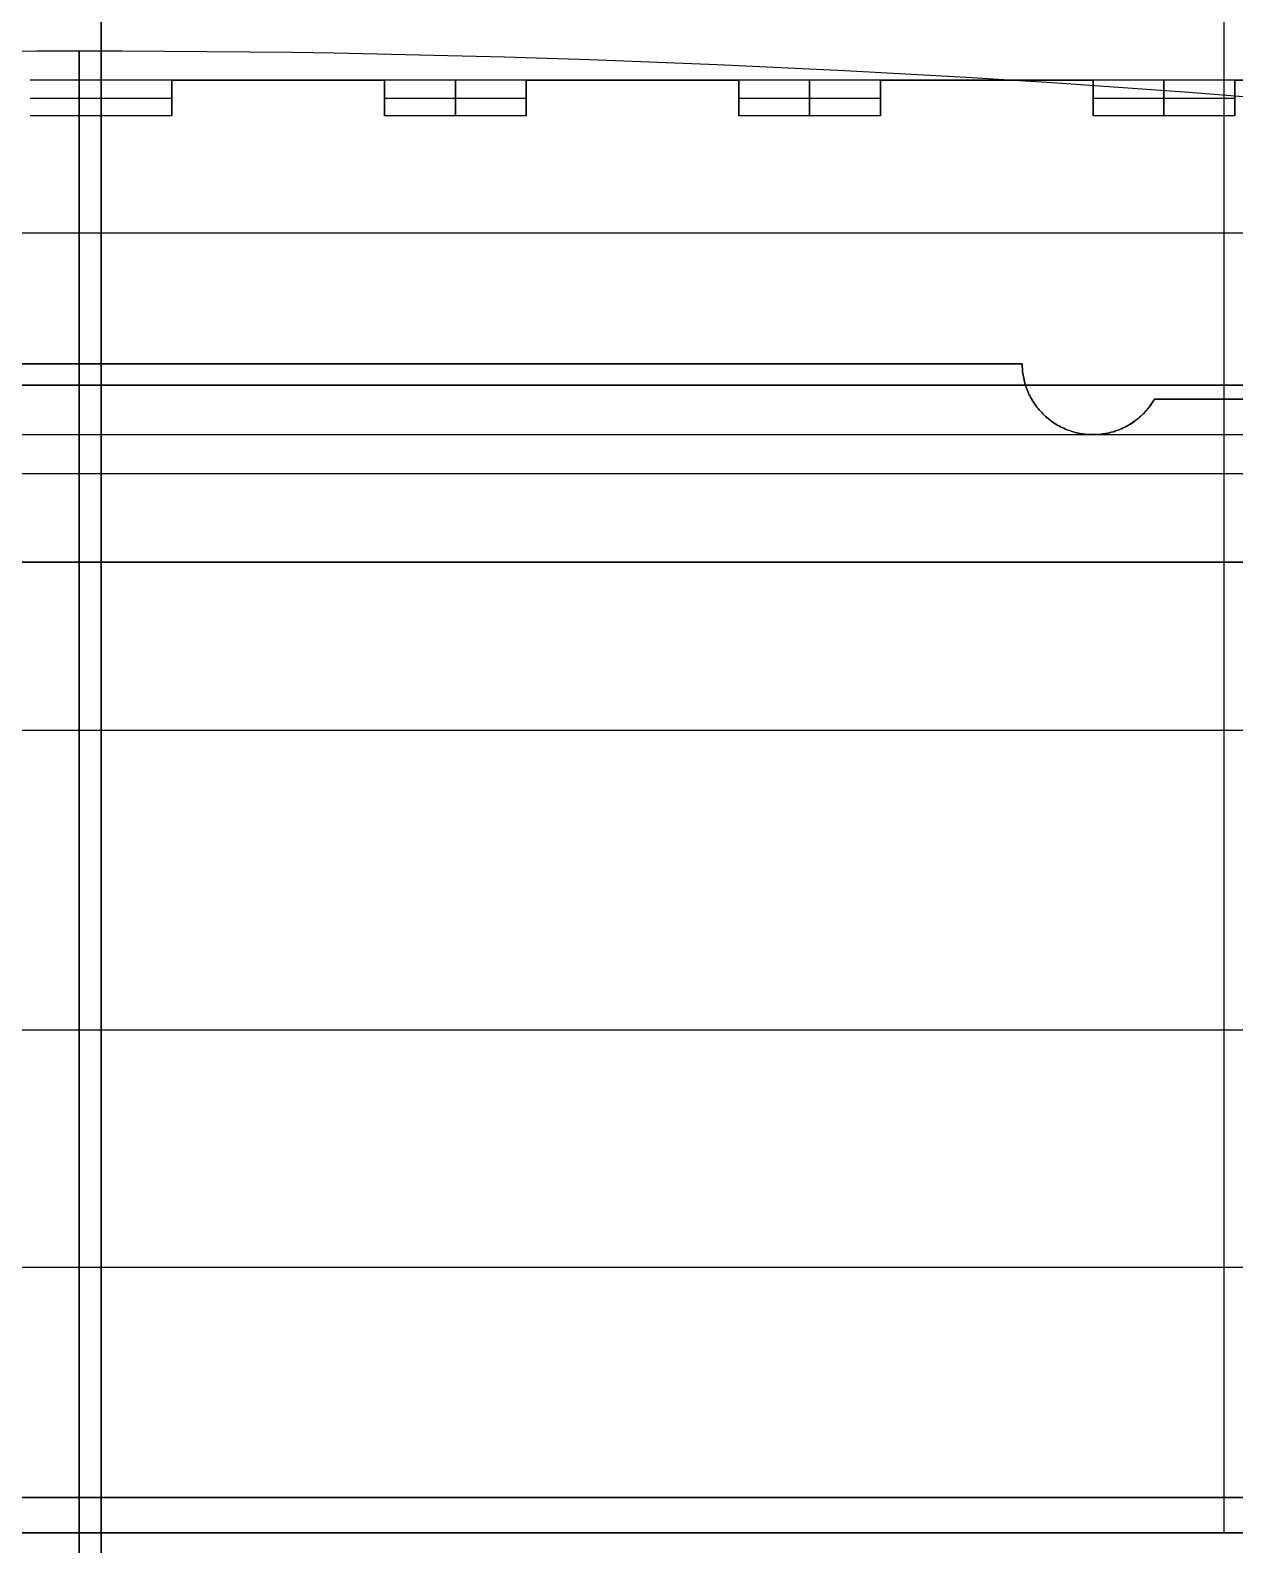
# Model space of a CAD drawing. Header units: millimetres. Extents: x -20 to 20, y -20 to 22.2.
# Drawn here: x -0.066 to 1.553, y 17.993 to 20.028 of the extents above; entities that cross this region are included whole.
import ezdxf

# ---------------------------------------------------------------- set-up
doc = ezdxf.new("R2010")
doc.units = ezdxf.units.MM
doc.layers.add('CHARGING$Wireless Charging 2', color=178, linetype='Continuous', true_color=0x000000)
doc.layers.add('Default', color=178, linetype='Continuous', true_color=0x000000)

msp = doc.modelspace()

# ---------------------------------------------------------------- linework, layer by layer
at = {"layer": 'CHARGING$Wireless Charging 2', "color": 254, "true_color": 0xcad1ee}
for p, q in [((0.0294, 19.9608, 7.2405), (0.0294, 22.1033, 7.2405)), ((0.0294, 19.9608, 7.8119), (0.0294, 22.1033, 7.8119)), ((0.0294, 20.9606, 8.5573), (0.0294, 18.0087, 8.5573)), ((1.5387, 18.0087, 6.1196), (1.5387, 20.9606, 6.1196)), ((0.0294, 17.2469, 5.9292), (0.0294, 20.9283, 5.9292)), ((0.0294, 20.9283, 8.7478), (0.0294, 17.2469, 8.7478)), ((0.0294, 19.9131, 7.1929), (0.0294, 19.9608, 7.2405)), ((0.0294, 19.9608, 7.8119), (0.0294, 19.9131, 7.8595)), ((0.1246, 19.937, 7.8357), (0.1246, 19.9608, 7.8357)), ((0.1246, 19.937, 7.2167), (0.1246, 19.9608, 7.2167)), ((0.4103, 19.9608, 7.2167), (0.1246, 19.9608, 7.2167)), ((0.1246, 19.9608, 7.8357), (0.4103, 19.9608, 7.8357)), ((0.2674, 19.9608, 7.2405), (0.2674, 19.9608, 7.1929)), ((0.2674, 19.9608, 7.8595), (0.2674, 19.9608, 7.8119)), ((0.4103, 19.9608, 7.8357), (0.4103, 19.937, 7.8357)), ((0.4103, 19.9608, 7.2167), (0.4103, 19.937, 7.2167)), ((0.5055, 19.9131, 7.1929), (0.5055, 19.9608, 7.2405)), ((0.5055, 19.9608, 7.8119), (0.5055, 19.9131, 7.8595)), ((0.6007, 19.937, 7.8357), (0.6007, 19.9608, 7.8357)), ((0.6007, 19.937, 7.2167), (0.6007, 19.9608, 7.2167)), ((0.8864, 19.9608, 7.2167), (0.6007, 19.9608, 7.2167)), ((0.6007, 19.9608, 7.8357), (0.8864, 19.9608, 7.8357)), ((0.7435, 19.9608, 7.2405), (0.7435, 19.9608, 7.1929)), ((0.7435, 19.9608, 7.8595), (0.7435, 19.9608, 7.8119)), ((0.8864, 19.9608, 7.8357), (0.8864, 19.937, 7.8357)), ((0.8864, 19.9608, 7.2167), (0.8864, 19.937, 7.2167)), ((0.9816, 19.9131, 7.1929), (0.9816, 19.9608, 7.2405)), ((0.9816, 19.9608, 7.8119), (0.9816, 19.9131, 7.8595)), ((1.0768, 19.937, 7.8357), (1.0768, 19.9608, 7.8357)), ((1.0768, 19.937, 7.2167), (1.0768, 19.9608, 7.2167)), ((1.3625, 19.9608, 7.2167), (1.0768, 19.9608, 7.2167)), ((1.0768, 19.9608, 7.8357), (1.3625, 19.9608, 7.8357)), ((1.2197, 19.9608, 7.2405), (1.2197, 19.9608, 7.1929)), ((1.2197, 19.9608, 7.8595), (1.2197, 19.9608, 7.8119)), ((1.3625, 19.9608, 7.8357), (1.3625, 19.937, 7.8357)), ((1.3625, 19.9608, 7.2167), (1.3625, 19.937, 7.2167)), ((1.4577, 19.9131, 7.1929), (1.4577, 19.9608, 7.2405)), ((1.4577, 19.9608, 7.8119), (1.4577, 19.9131, 7.8595)), ((1.5529, 19.937, 7.8357), (1.5529, 19.9608, 7.8357)), ((1.5529, 19.937, 7.2167), (1.5529, 19.9608, 7.2167)), ((1.5529, 19.9608, 7.8357), (1.8386, 19.9608, 7.8357)), ((-0.0659, 19.937, 7.2167), (0.1246, 19.937, 7.2167)), ((-0.0659, 19.937, 7.8357), (0.1246, 19.937, 7.8357)), ((0.1246, 19.937, 7.8595), (0.1246, 19.937, 7.8357)), ((0.1246, 19.937, 7.2167), (0.1246, 19.937, 7.1929)), ((0.4103, 19.937, 7.8595), (0.4103, 19.937, 7.8357)), ((0.4103, 19.937, 7.2167), (0.4103, 19.937, 7.1929)), ((0.4103, 19.937, 7.2167), (0.6007, 19.937, 7.2167)), ((0.4103, 19.937, 7.8357), (0.6007, 19.937, 7.8357)), ((0.6007, 19.937, 7.8595), (0.6007, 19.937, 7.8357)), ((0.6007, 19.937, 7.2167), (0.6007, 19.937, 7.1929)), ((0.8864, 19.937, 7.8595), (0.8864, 19.937, 7.8357)), ((0.8864, 19.937, 7.2167), (0.8864, 19.937, 7.1929)), ((0.8864, 19.937, 7.2167), (1.0768, 19.937, 7.2167)), ((0.8864, 19.937, 7.8357), (1.0768, 19.937, 7.8357)), ((1.0768, 19.937, 7.8595), (1.0768, 19.937, 7.8357)), ((1.0768, 19.937, 7.2167), (1.0768, 19.937, 7.1929)), ((1.3625, 19.937, 7.8595), (1.3625, 19.937, 7.8357)), ((1.3625, 19.937, 7.2167), (1.3625, 19.937, 7.1929)), ((1.3625, 19.937, 7.2167), (1.5529, 19.937, 7.2167)), ((1.3625, 19.937, 7.8357), (1.5529, 19.937, 7.8357)), ((1.5529, 19.937, 7.8595), (1.5529, 19.937, 7.8357)), ((1.5529, 19.937, 7.2167), (1.5529, 19.937, 7.1929)), ((0.0294, 19.5513, 7.8595), (0.0294, 19.9131, 7.8595)), ((0.0294, 19.5513, 7.1929), (0.0294, 19.9131, 7.1929)), ((-2.8308, 19.756, 7.8595), (2.8895, 19.756, 7.8595)), ((-2.8307, 19.756, 7.1929), (2.8892, 19.756, 7.1929)), ((-1.2085, 19.5799, 5.8577), (1.2673, 19.5799, 5.8577)), ((0.0294, 17.1517, 5.7863), (0.0294, 19.5799, 5.7863)), ((0.0294, 17.1517, 5.9292), (0.0294, 19.5799, 5.9292)), ((0.0294, 19.5799, 5.9292), (0.0294, 19.5799, 5.7863)), ((0.0294, 19.3132, 6.9548), (0.0294, 19.5513, 7.1929)), ((0.0294, 19.5513, 7.8595), (0.0294, 19.3132, 8.0975)), ((1.445, 19.5322, 5.8577), (2.3972, 19.5322, 5.8577)), ((-2.9892, 19.4846, 6.1196), (0.0294, 19.4846, 6.1196)), ((-2.9892, 19.4846, 8.5573), (3.0479, 19.4846, 8.5573)), ((0.0294, 19.4846, 6.1196), (3.0479, 19.4846, 6.1196)), ((-3.0521, 19.4323, 7.0739), (3.1102, 19.4323, 7.0739)), ((-3.0515, 19.4323, 7.9785), (3.1102, 19.4323, 7.9785)), ((0.0294, 18.0563, 6.9548), (0.0294, 19.3132, 6.9548)), ((0.0294, 19.3132, 8.0975), (0.0294, 18.0563, 8.0975)), ((-2.9892, 19.0876, 5.9292), (3.0479, 19.0876, 5.9292)), ((-2.9892, 19.0876, 8.7478), (3.0479, 19.0876, 8.7478)), ((-2.775, 18.6848, 6.9548), (2.8337, 18.6848, 6.9548)), ((-2.775, 18.6848, 8.0975), (2.8337, 18.6848, 8.0975)), ((-2.345, 18.3658, 5.7863), (2.4037, 18.3658, 5.7863)), ((-2.345, 18.3658, 5.9292), (2.4037, 18.3658, 5.9292)), ((4.0002, 18.0087, 7.3385), (-3.9415, 18.0087, 7.3385)), ((-3.2035, 18.0087, 7.5262), (3.2622, 18.0087, 7.5262)), ((0.0294, 18.0087, 8.1451), (0.0294, 18.0087, 6.9072)), ((0.0294, 18.0087, 8.5573), (0.0294, 18.0087, 6.1196))]:
    msp.add_line(p, q, dxfattribs=at)
for points in [[(0.0294, 18.0087, 6.1196), (0.0294, 19.4846, 6.1196), (0.0294, 20.9606, 6.1196)], [(0.1246, 19.9608, 7.2405), (0.0294, 19.9608, 7.2405), (-0.0659, 19.9608, 7.2405)], [(0.1246, 19.9608, 7.8119), (0.0294, 19.9608, 7.8119), (-0.0659, 19.9608, 7.8119)], [(0.1246, 19.9131, 7.8595), (0.1246, 19.937, 7.8595), (0.1246, 19.9608, 7.8595)], [(0.1246, 19.9608, 7.8595), (0.1246, 19.9608, 7.8357), (0.1246, 19.9608, 7.8119)], [(0.4103, 19.9608, 7.8595), (0.2674, 19.9608, 7.8595), (0.1246, 19.9608, 7.8595)], [(0.4103, 19.9608, 7.2405), (0.2674, 19.9608, 7.2405), (0.1246, 19.9608, 7.2405)], [(0.1246, 19.9608, 7.2405), (0.1246, 19.937, 7.2167), (0.1246, 19.9131, 7.1929)], [(0.1246, 19.9608, 7.2405), (0.1246, 19.9608, 7.2167), (0.1246, 19.9608, 7.1929)], [(0.1246, 19.9608, 7.1929), (0.1246, 19.937, 7.1929), (0.1246, 19.9131, 7.1929)], [(0.1246, 19.9608, 7.8119), (0.1246, 19.937, 7.8357), (0.1246, 19.9131, 7.8595)], [(0.1246, 19.9608, 7.1929), (0.2674, 19.9608, 7.1929), (0.4103, 19.9608, 7.1929)], [(0.4103, 19.9608, 7.8119), (0.2674, 19.9608, 7.8119), (0.1246, 19.9608, 7.8119)], [(0.4103, 19.9608, 7.8119), (0.4103, 19.9608, 7.8357), (0.4103, 19.9608, 7.8595)], [(0.4103, 19.9608, 7.8595), (0.4103, 19.937, 7.8595), (0.4103, 19.9131, 7.8595)], [(0.6007, 19.9608, 7.2405), (0.5055, 19.9608, 7.2405), (0.4103, 19.9608, 7.2405)], [(0.4103, 19.9608, 7.1929), (0.4103, 19.9608, 7.2167), (0.4103, 19.9608, 7.2405)], [(0.4103, 19.9131, 7.1929), (0.4103, 19.937, 7.1929), (0.4103, 19.9608, 7.1929)], [(0.4103, 19.9608, 7.2405), (0.4103, 19.937, 7.2167), (0.4103, 19.9131, 7.1929)], [(0.6007, 19.9608, 7.8119), (0.5055, 19.9608, 7.8119), (0.4103, 19.9608, 7.8119)], [(0.4103, 19.9131, 7.8595), (0.4103, 19.937, 7.8357), (0.4103, 19.9608, 7.8119)], [(0.6007, 19.9131, 7.8595), (0.6007, 19.937, 7.8595), (0.6007, 19.9608, 7.8595)], [(0.6007, 19.9608, 7.8595), (0.6007, 19.9608, 7.8357), (0.6007, 19.9608, 7.8119)], [(0.8864, 19.9608, 7.2405), (0.7435, 19.9608, 7.2405), (0.6007, 19.9608, 7.2405)], [(0.6007, 19.9608, 7.2405), (0.6007, 19.937, 7.2167), (0.6007, 19.9131, 7.1929)], [(0.6007, 19.9608, 7.2405), (0.6007, 19.9608, 7.2167), (0.6007, 19.9608, 7.1929)], [(0.6007, 19.9608, 7.1929), (0.6007, 19.937, 7.1929), (0.6007, 19.9131, 7.1929)], [(0.6007, 19.9608, 7.8119), (0.6007, 19.937, 7.8357), (0.6007, 19.9131, 7.8595)], [(0.6007, 19.9608, 7.1929), (0.7435, 19.9608, 7.1929), (0.8864, 19.9608, 7.1929)], [(0.6007, 19.9608, 7.8595), (0.7435, 19.9608, 7.8595), (0.8864, 19.9608, 7.8595)], [(0.8864, 19.9608, 7.8119), (0.7435, 19.9608, 7.8119), (0.6007, 19.9608, 7.8119)], [(0.8864, 19.9608, 7.8119), (0.8864, 19.9608, 7.8357), (0.8864, 19.9608, 7.8595)], [(0.8864, 19.9608, 7.8595), (0.8864, 19.937, 7.8595), (0.8864, 19.9131, 7.8595)], [(1.0768, 19.9608, 7.2405), (0.9816, 19.9608, 7.2405), (0.8864, 19.9608, 7.2405)], [(0.8864, 19.9608, 7.1929), (0.8864, 19.9608, 7.2167), (0.8864, 19.9608, 7.2405)], [(0.8864, 19.9131, 7.1929), (0.8864, 19.937, 7.1929), (0.8864, 19.9608, 7.1929)], [(0.8864, 19.9608, 7.2405), (0.8864, 19.937, 7.2167), (0.8864, 19.9131, 7.1929)], [(1.0768, 19.9608, 7.8119), (0.9816, 19.9608, 7.8119), (0.8864, 19.9608, 7.8119)], [(0.8864, 19.9131, 7.8595), (0.8864, 19.937, 7.8357), (0.8864, 19.9608, 7.8119)], [(1.0768, 19.9131, 7.8595), (1.0768, 19.937, 7.8595), (1.0768, 19.9608, 7.8595)], [(1.0768, 19.9608, 7.8595), (1.0768, 19.9608, 7.8357), (1.0768, 19.9608, 7.8119)], [(1.3625, 19.9608, 7.8595), (1.2197, 19.9608, 7.8595), (1.0768, 19.9608, 7.8595)], [(1.3625, 19.9608, 7.2405), (1.2197, 19.9608, 7.2405), (1.0768, 19.9608, 7.2405)], [(1.0768, 19.9608, 7.2405), (1.0768, 19.937, 7.2167), (1.0768, 19.9131, 7.1929)], [(1.0768, 19.9608, 7.2405), (1.0768, 19.9608, 7.2167), (1.0768, 19.9608, 7.1929)], [(1.0768, 19.9608, 7.1929), (1.0768, 19.937, 7.1929), (1.0768, 19.9131, 7.1929)], [(1.0768, 19.9608, 7.8119), (1.0768, 19.937, 7.8357), (1.0768, 19.9131, 7.8595)], [(1.0768, 19.9608, 7.1929), (1.2197, 19.9608, 7.1929), (1.3625, 19.9608, 7.1929)], [(1.3625, 19.9608, 7.8119), (1.2197, 19.9608, 7.8119), (1.0768, 19.9608, 7.8119)], [(1.3625, 19.9608, 7.8119), (1.3625, 19.9608, 7.8357), (1.3625, 19.9608, 7.8595)], [(1.3625, 19.9608, 7.8595), (1.3625, 19.937, 7.8595), (1.3625, 19.9131, 7.8595)], [(1.5529, 19.9608, 7.2405), (1.4577, 19.9608, 7.2405), (1.3625, 19.9608, 7.2405)], [(1.3625, 19.9608, 7.1929), (1.3625, 19.9608, 7.2167), (1.3625, 19.9608, 7.2405)], [(1.3625, 19.9131, 7.1929), (1.3625, 19.937, 7.1929), (1.3625, 19.9608, 7.1929)], [(1.3625, 19.9608, 7.2405), (1.3625, 19.937, 7.2167), (1.3625, 19.9131, 7.1929)], [(1.5529, 19.9608, 7.8119), (1.4577, 19.9608, 7.8119), (1.3625, 19.9608, 7.8119)], [(1.3625, 19.9131, 7.8595), (1.3625, 19.937, 7.8357), (1.3625, 19.9608, 7.8119)], [(1.5529, 19.9131, 7.8595), (1.5529, 19.937, 7.8595), (1.5529, 19.9608, 7.8595)], [(1.5529, 19.9608, 7.8595), (1.5529, 19.9608, 7.8357), (1.5529, 19.9608, 7.8119)], [(1.8386, 19.9608, 7.8595), (1.6958, 19.9608, 7.8595), (1.5529, 19.9608, 7.8595)], [(1.8386, 19.9608, 7.2405), (1.6958, 19.9608, 7.2405), (1.5529, 19.9608, 7.2405)], [(1.5529, 19.9608, 7.2405), (1.5529, 19.937, 7.2167), (1.5529, 19.9131, 7.1929)], [(1.5529, 19.9608, 7.2405), (1.5529, 19.9608, 7.2167), (1.5529, 19.9608, 7.1929)], [(1.5529, 19.9608, 7.1929), (1.5529, 19.937, 7.1929), (1.5529, 19.9131, 7.1929)], [(1.5529, 19.9608, 7.8119), (1.5529, 19.937, 7.8357), (1.5529, 19.9131, 7.8595)], [(1.5529, 19.9608, 7.1929), (1.6958, 19.9608, 7.1929), (1.8386, 19.9608, 7.1929)], [(1.8386, 19.9608, 7.8119), (1.6958, 19.9608, 7.8119), (1.5529, 19.9608, 7.8119)], [(0.1246, 19.9131, 7.8595), (0.0294, 19.9131, 7.8595), (-0.0659, 19.9131, 7.8595)], [(0.1246, 19.9131, 7.1929), (0.0294, 19.9131, 7.1929), (-0.0659, 19.9131, 7.1929)], [(0.6007, 19.9131, 7.8595), (0.5055, 19.9131, 7.8595), (0.4103, 19.9131, 7.8595)], [(0.6007, 19.9131, 7.1929), (0.5055, 19.9131, 7.1929), (0.4103, 19.9131, 7.1929)], [(1.0768, 19.9131, 7.8595), (0.9816, 19.9131, 7.8595), (0.8864, 19.9131, 7.8595)], [(1.0768, 19.9131, 7.1929), (0.9816, 19.9131, 7.1929), (0.8864, 19.9131, 7.1929)], [(1.5529, 19.9131, 7.8595), (1.4577, 19.9131, 7.8595), (1.3625, 19.9131, 7.8595)], [(1.5529, 19.9131, 7.1929), (1.4577, 19.9131, 7.1929), (1.3625, 19.9131, 7.1929)], [(-1.2085, 19.5799, 5.7863), (0.0294, 19.5799, 5.7863), (1.2673, 19.5799, 5.7863)], [(1.2673, 19.5799, 5.9292), (0.0294, 19.5799, 5.9292), (-1.2085, 19.5799, 5.9292)], [(1.2673, 19.5799, 5.7863), (1.2673, 19.5799, 5.8577), (1.2673, 19.5799, 5.9292)], [(1.2673, 19.5799, 5.7863), (1.2673, 19.5799, 5.8577), (1.2673, 19.5799, 5.9292)], [(-3.1281, 19.5513, 7.8595), (0.0294, 19.5513, 7.8595), (3.1868, 19.5513, 7.8595)], [(3.1868, 19.5513, 7.1929), (0.0294, 19.5513, 7.1929), (-3.1281, 19.5513, 7.1929)], [(1.445, 19.5322, 5.9292), (1.445, 19.5322, 5.8577), (1.445, 19.5322, 5.7863)], [(1.445, 19.5322, 5.7863), (1.9211, 19.5322, 5.7863), (2.3972, 19.5322, 5.7863)], [(2.3972, 19.5322, 5.9292), (1.9211, 19.5322, 5.9292), (1.445, 19.5322, 5.9292)], [(1.3625, 19.4846, 5.7863), (1.3625, 19.4846, 5.8577), (1.3625, 19.4846, 5.9292)], [(1.3625, 19.4846, 5.7863), (1.3625, 19.4846, 5.8577), (1.3625, 19.4846, 5.9292)], [(2.8337, 19.3132, 6.9548), (0.0294, 19.3132, 6.9548), (-2.775, 19.3132, 6.9548)], [(-2.775, 19.3132, 8.0975), (0.0294, 19.3132, 8.0975), (2.8337, 19.3132, 8.0975)], [(2.8337, 18.0563, 6.9548), (0.0294, 18.0563, 6.9548), (-2.775, 18.0563, 6.9548)], [(-2.775, 18.0563, 8.0975), (0.0294, 18.0563, 8.0975), (2.8337, 18.0563, 8.0975)], [(0.0294, 18.0087, 6.1196), (-1.4799, 18.0087, 6.1196), (-2.9892, 18.0087, 6.1196)], [(-2.9892, 18.0087, 8.5573), (0.0294, 18.0087, 8.5573), (3.0479, 18.0087, 8.5573)], [(2.8337, 18.0087, 8.1451), (0.0294, 18.0087, 8.1451), (-2.775, 18.0087, 8.1451)], [(-2.775, 18.0087, 6.9072), (0.0294, 18.0087, 6.9072), (2.8337, 18.0087, 6.9072)], [(2.8337, 18.0087, 6.9072), (0.0294, 18.0087, 6.9072), (-2.775, 18.0087, 6.9072)], [(3.0479, 18.0087, 6.1196), (1.5387, 18.0087, 6.1196), (0.0294, 18.0087, 6.1196)]]:
    msp.add_open_spline(points, degree=2, dxfattribs=at)
for points, weights in [([(1.2673, 19.5799, 5.7863), (1.2673, 19.4846, 5.7863), (1.3625, 19.4846, 5.7863)], [1, 0.707106781187, 1]), ([(1.3625, 19.4846, 5.9292), (1.2673, 19.4846, 5.9292), (1.2673, 19.5799, 5.9292)], [1, 0.707106781187, 1]), ([(1.2673, 19.5799, 5.8577), (1.2673, 19.4846, 5.8577), (1.3625, 19.4846, 5.8577)], [1, 0.707106781186, 1]), ([(1.3625, 19.4846, 5.9292), (1.4175, 19.4846, 5.9292), (1.445, 19.5322, 5.9292)], [1, 0.807007203692, 0.868347502412]), ([(1.445, 19.5322, 5.7863), (1.4175, 19.4846, 5.7863), (1.3625, 19.4846, 5.7863)], [1, 0.866025403784, 1]), ([(1.3625, 19.4846, 5.8577), (1.4175, 19.4846, 5.8577), (1.445, 19.5322, 5.8577)], [1, 0.807007203691, 0.868347502413])]:
    msp.add_rational_spline(points, weights, degree=2, dxfattribs=at)
at = {"layer": 'CHARGING$Wireless Charging 2', "color": 254, "true_color": 0xcad1ee, "extrusion": (1, 6.20848e-14, -6.20848e-14)}
msp.add_rational_spline([(0.0294, 18.0087, 6.9072), (0.0294, 18.0087, 6.9548), (0.0294, 18.0563, 6.9548)], [1, 0.707106781187, 0.999999999999], degree=2, dxfattribs=at)
at = {"layer": 'CHARGING$Wireless Charging 2', "color": 254, "true_color": 0xcad1ee, "extrusion": (1, 7.15578e-14, 7.1485e-14)}
msp.add_rational_spline([(0.0294, 18.0087, 8.1451), (0.0294, 18.0087, 8.0975), (0.0294, 18.0563, 8.0975)], [1, 0.707106781187, 1], degree=2, dxfattribs=at)
at = {"layer": 'Default', "color": 86, "true_color": 0x118002}
for points in [[(0, 20, 8.7345), (1.2198, 20.0001, 8.7345), (3.7328, 19.7694, 8.7345), (7.4603, 18.6978, 8.7345), (11.0446, 16.8409, 8.7345), (14.2428, 14.243, 8.7345), (16.841, 11.0445, 8.7345), (18.6977, 7.4605, 8.7345), (19.7695, 3.7328, 8.7345), (20.1119, 0, 8.7345), (19.7695, -3.7328, 8.7345), (18.6978, -7.4603, 8.7345), (16.8409, -11.0446, 8.7345), (14.243, -14.2428, 8.7345), (11.0445, -16.841, 8.7345), (7.4605, -18.6977, 8.7345), (3.7328, -19.7695, 8.7345), (0, -20.1119, 8.7345), (-3.7328, -19.7695, 8.7345), (-7.4603, -18.6978, 8.7345), (-11.0446, -16.8409, 8.7345), (-14.2428, -14.243, 8.7345), (-16.841, -11.0445, 8.7345), (-18.6977, -7.4605, 8.7345), (-19.7695, -3.7328, 8.7345), (-20.1119, 0, 8.7345), (-19.7695, 3.7328, 8.7345), (-18.6978, 7.4603, 8.7345), (-16.8409, 11.0446, 8.7345), (-14.243, 14.2428, 8.7345), (-11.0445, 16.841, 8.7345), (-7.4604, 18.6977, 8.7345), (-3.7329, 19.7694, 8.7345), (-1.2197, 20.0001, 8.7345), (0, 20, 8.7345)], [(0, 20, 9.7345), (1.2198, 20.0001, 9.7345), (3.7328, 19.7694, 9.7345), (7.4603, 18.6978, 9.7345), (11.0446, 16.8409, 9.7345), (14.2428, 14.243, 9.7345), (16.841, 11.0445, 9.7345), (18.6977, 7.4605, 9.7345), (19.7695, 3.7328, 9.7345), (20.1119, 0, 9.7345), (19.7695, -3.7328, 9.7345), (18.6978, -7.4603, 9.7345), (16.8409, -11.0446, 9.7345), (14.243, -14.2428, 9.7345), (11.0445, -16.841, 9.7345), (7.4605, -18.6977, 9.7345), (3.7328, -19.7695, 9.7345), (0, -20.1119, 9.7345), (-3.7328, -19.7695, 9.7345), (-7.4603, -18.6978, 9.7345), (-11.0446, -16.8409, 9.7345), (-14.2428, -14.243, 9.7345), (-16.841, -11.0445, 9.7345), (-18.6977, -7.4605, 9.7345), (-19.7695, -3.7328, 9.7345), (-20.1119, 0, 9.7345), (-19.7695, 3.7328, 9.7345), (-18.6978, 7.4603, 9.7345), (-16.8409, 11.0446, 9.7345), (-14.243, 14.2428, 9.7345), (-11.0445, 16.841, 9.7345), (-7.4604, 18.6977, 9.7345), (-3.7329, 19.7694, 9.7345), (-1.2197, 20.0001, 9.7345), (0, 20, 9.7345)], [(0, 20, 9.2345), (1.2198, 20.0001, 9.2345), (3.7328, 19.7694, 9.2345), (7.4603, 18.6978, 9.2345), (11.0446, 16.8409, 9.2345), (14.2428, 14.243, 9.2345), (16.841, 11.0445, 9.2345), (18.6977, 7.4605, 9.2345), (19.7695, 3.7328, 9.2345), (20.1119, 0, 9.2345), (19.7695, -3.7328, 9.2345), (18.6978, -7.4603, 9.2345), (16.8409, -11.0446, 9.2345), (14.243, -14.2428, 9.2345), (11.0445, -16.841, 9.2345), (7.4605, -18.6977, 9.2345), (3.7328, -19.7695, 9.2345), (0, -20.1119, 9.2345), (-3.7328, -19.7695, 9.2345), (-7.4603, -18.6978, 9.2345), (-11.0446, -16.8409, 9.2345), (-14.2428, -14.243, 9.2345), (-16.841, -11.0445, 9.2345), (-18.6977, -7.4605, 9.2345), (-19.7695, -3.7328, 9.2345), (-20.1119, 0, 9.2345), (-19.7695, 3.7328, 9.2345), (-18.6978, 7.4603, 9.2345), (-16.8409, 11.0446, 9.2345), (-14.243, 14.2428, 9.2345), (-11.0445, 16.841, 9.2345), (-7.4604, 18.6977, 9.2345), (-3.7329, 19.7694, 9.2345), (-1.2197, 20.0001, 9.2345), (0, 20, 9.2345)]]:
    msp.add_open_spline(points, degree=3, knots=[0, 0, 0, 0, 2.996669, 6.173385, 9.482612, 12.862313, 16.242013, 19.55124, 22.727957, 25.724626, 28.721294, 31.898011, 35.207238, 38.586938, 41.966639, 45.275866, 48.452582, 51.449251, 54.44592, 57.622636, 60.931863, 64.311564, 67.691265, 71.000491, 74.177208, 77.173877, 80.170545, 83.347262, 86.656489, 90.036189, 93.41589, 96.725117, 99.901833, 102.898502, 102.898502, 102.898502, 102.898502], dxfattribs=at)
for points in [[(0, 14, 8.7345), (0, 17, 8.7345), (0, 20, 8.7345)], [(0, 20, 9.7345), (0, 17, 9.7345), (0, 14, 9.7345)], [(0, 20, 8.7345), (0, 20, 9.2345), (0, 20, 9.7345)]]:
    msp.add_open_spline(points, degree=2, dxfattribs=at)

doc.saveas('drawing.dxf')
